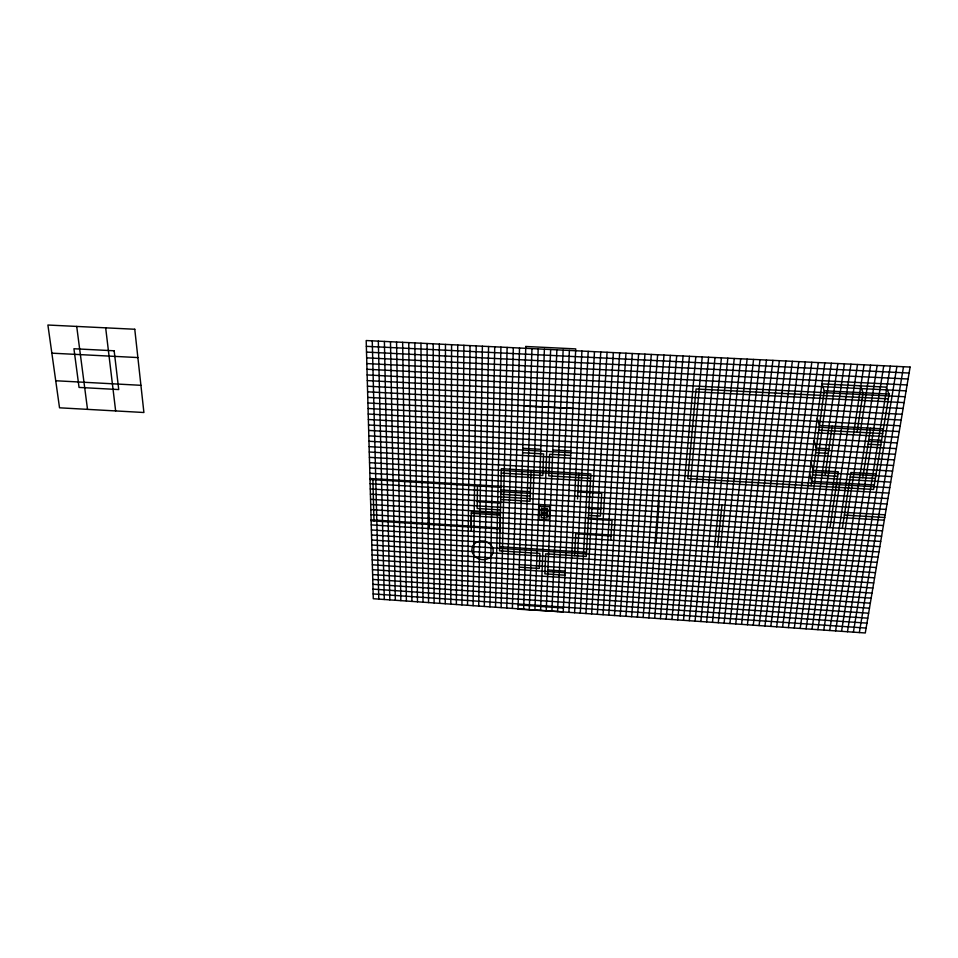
<?xml version="1.0" encoding="UTF-8"?>
<svg xmlns="http://www.w3.org/2000/svg" width="958" height="958" viewBox="0 0 958 958"><rect width="100%" height="100%" fill="white"/><g stroke="black" fill="none" stroke-linecap="round" stroke-linejoin="round"><path stroke-width="1.44" d="M445.231 603.732L445.458 344.401M471.264 531.271L471.288 515.883M450.799 604.127L451.589 344.7M456.367 604.51L457.732 345M461.948 604.905L463.888 345.299M467.528 605.288L470.043 345.599M471.168 527.092L471.336 511.68L500.387 513.476M473.12 605.684L476.21 345.898M477.479 485.922L477.18 508.494L500.459 509.931M500.1 533.103L500.292 517.691M478.713 606.067L482.377 346.209M484.317 606.462L488.556 346.509M489.921 606.845L494.735 346.808M495.526 607.24L500.926 347.107M501.142 607.623L507.117 347.407M506.758 608.019L513.308 347.718M512.386 608.414L519.523 348.017M523.643 609.192L531.953 348.616M531.043 470.45L530.025 501.285L500.687 499.501M529.283 609.587L538.18 348.928M534.923 609.983L544.407 349.227M539.546 505.441L538.947 519.464L549.197 520.098L549.832 506.075M540.575 610.378L550.646 349.538M546.228 610.773L556.885 349.838M551.892 611.156L563.136 350.137M557.556 611.551L569.387 350.448M568.896 612.342L581.925 351.059M574.632 555.712L575.758 533.714L611.012 535.953M577.53 498.902L578.836 473.24M574.584 612.737L588.2 351.358M580.273 613.132L594.475 351.67M585.961 613.539L600.762 351.981M591.649 613.934L607.061 352.281M597.349 614.329L613.36 352.592M603.061 614.725L619.658 352.903M610.737 540.144L612.018 520.41L588.344 518.937M608.773 615.12L625.969 353.203M614.485 615.515L632.292 353.514M620.209 615.922L638.615 353.825M625.933 616.317L644.95 354.125M631.669 616.712L651.284 354.436M656.038 543.03L659.152 501.178M637.405 617.12L657.631 354.747M643.141 617.515L663.978 355.059M648.889 617.91L670.337 355.37M654.649 618.317L676.695 355.681M660.409 618.712L683.066 355.993M666.169 619.119L689.437 356.304M671.941 619.515L695.819 356.615M677.713 619.922L702.214 356.927M683.485 620.317L708.609 357.238M689.269 620.724L715.015 357.55M695.065 621.131L721.422 357.861M700.861 621.526L727.829 358.172M706.657 621.934L734.247 358.484M717.518 546.934L721.973 504.962M712.465 622.341L740.678 358.795M718.272 622.748L747.108 359.106M724.092 623.155L753.551 359.43M729.912 623.55L760.005 359.741M735.732 623.957L766.46 360.052M741.564 624.365L772.914 360.364M747.408 624.772L779.381 360.687M753.251 625.179L785.859 360.998M759.095 625.586L792.338 361.322M764.951 625.993L798.816 361.633M770.807 626.4L805.307 361.944M549.461 515.188L549.365 515.871L539.103 515.236L539.21 514.554M776.675 626.807L811.809 362.268M782.542 627.215L818.312 362.579M788.422 627.622L824.826 362.902M811.067 485.802L824.251 390.768L821.94 383.895L885.97 387.128L889.096 394.061L873.588 489.454L687.808 478.605L696.059 388.984L888.317 398.851M794.302 628.041L831.352 363.214M800.181 628.448L837.879 363.537M825.089 475.563L832.179 426.13M806.073 628.855L844.405 363.86M811.977 629.262L850.944 364.172M830.023 527.619L838.298 471.791L813.198 470.354L811.103 462.726M817.881 629.681L857.494 364.495M823.784 630.089L864.044 364.818M842.333 528.385L850.872 472.51L876.115 473.959M857.051 432.166L863.074 392.744L860.284 385.834M829.7 630.496L870.606 365.13M835.615 630.915L877.169 365.453M862.775 477.731L870.582 428.19M841.543 631.322L883.743 365.776M847.471 631.741L890.317 366.1M853.398 632.148L896.904 366.411M859.35 632.567L903.502 366.734M524.014 406.108L572.908 408.419M366.351 346.329L909.094 373.045M366.519 352.101L908.088 379.009M366.674 357.849L907.082 384.948M366.83 363.573L906.088 390.864M824.251 390.768L889.096 394.061M51.852 353.167L137.868 357.562M366.986 369.261L905.094 396.756M367.142 374.937L904.112 402.611M367.297 380.589L903.131 408.455M367.453 386.218L902.149 414.263M367.609 391.822L901.167 420.047M55.732 380.757L140.922 385.308M367.752 397.402L900.197 425.819M883.432 428.885L819.437 425.448L817.222 418.239M367.908 402.971L899.227 431.555M818.791 430.094L882.677 433.543M368.064 408.503L898.269 437.267M868.786 439.59L881.576 440.297M368.219 414.024L897.311 442.955M868.056 444.213L880.833 444.919M368.363 419.508L896.353 448.619M828.933 448.787L816.288 448.093L814.132 440.668M368.519 424.981L895.407 454.272M815.665 452.655L828.275 453.362M368.662 430.429L894.461 459.888M368.818 435.854L893.515 465.48M522.769 448.296L540.767 449.314M552.802 449.997L570.884 451.026M368.962 441.267L892.581 471.061M522.637 452.727L543.605 453.924L542.803 475.515L501.262 473.072M570.669 455.469L549.605 454.272L548.754 475.863L590.595 478.329M369.105 446.644L891.635 476.605M812.576 474.845L837.627 476.294M850.189 477.012L875.384 478.461M369.261 452.008L890.712 482.125M874.319 484.988L811.677 481.347L809.606 473.623M369.405 457.349L889.778 487.634M369.549 462.666L888.856 493.119M369.692 467.971L887.934 498.567M369.836 473.252L887.024 504.004M369.98 478.509L886.114 509.416M370.016 479.467L500.95 487.323M577.89 491.945L601.744 493.37L600.379 516.099L588.547 515.368M500.902 489.969L530.349 491.741M370.123 483.742L885.204 514.817M500.806 494.256L530.205 496.04M844.369 515.057L884.749 517.5M370.267 488.951L884.294 520.182M370.411 494.148L883.396 525.523M477.276 501.657L500.615 503.082M588.931 508.494L600.798 509.213M539.438 506.111L549.736 506.746M370.554 499.322L882.498 530.852M539.282 510.375L549.569 510.997M541.414 512.458L547.281 512.817M541.378 513.416L547.246 513.787M370.698 504.483L881.6 536.157M471.324 513.308L500.351 515.105M370.842 509.608L880.713 541.438M370.974 514.733L879.827 546.695M371.117 519.823L878.941 551.94M371.141 520.757L500.052 528.924M371.261 524.9L878.067 557.161M371.393 529.954L877.193 562.358M371.536 534.983L876.319 567.531M499.657 546.719L586.5 552.335M371.668 540.001L875.444 572.68M371.812 545.006L874.582 577.818M371.944 549.976L873.72 582.931M372.087 554.933L872.87 588.032M519.248 567.16L539.318 568.489L539.881 553.449L499.573 550.826L501.357 468.713L590.846 473.947L586.26 556.466L545.653 553.82L544.862 573.854L564.981 575.195M547.892 569.986L565.172 571.136M372.219 559.879L872.008 593.098M372.351 564.801L871.157 598.151M372.482 569.699L870.307 603.193M372.626 574.584L869.469 608.21M372.758 579.446L868.619 613.204M372.89 584.296L867.78 618.173M373.021 589.122L866.954 623.131M373.153 593.936L866.116 628.065M518.122 604.869L563.412 608.007M76.712 326.427L87.513 409.365M105.667 327.84L115.643 410.934M372.255 340.832L378.793 599.109M372.89 479.647L373.979 520.936M378.326 341.132L384.302 599.492M384.397 341.431L389.81 599.876M428.513 487.263L429.304 528.588M390.481 341.719L395.331 600.259M396.564 342.018L400.851 600.642M402.647 342.317L406.384 601.037M408.743 342.617L411.916 601.42M414.85 342.916L417.46 601.804M420.957 343.215L423.005 602.187M427.076 343.503L428.549 602.57M433.196 343.802L434.106 602.965M439.315 344.102L439.662 603.348M525.786 346.473L518.003 609.18L563.232 611.851L575.746 348.892L525.786 346.473M541.569 508.207L541.222 517.655L547.078 518.015L547.449 508.566L541.569 508.207M910.1 367.058L865.29 632.975L373.285 598.726L366.196 340.545L910.1 367.058M134.767 329.253L47.9 325.025L59.528 407.809L143.904 412.503L134.767 329.253M114.158 350.784L73.934 348.748L79.047 387.427L118.732 389.559L114.158 350.784M475.264 556.73A10.694 9.293 12.7 0 0 492.903 553.005A10.694 9.293 12.7 0 0 479.491 541.198A10.694 9.293 12.7 0 0 475.264 556.73"/></g></svg>
